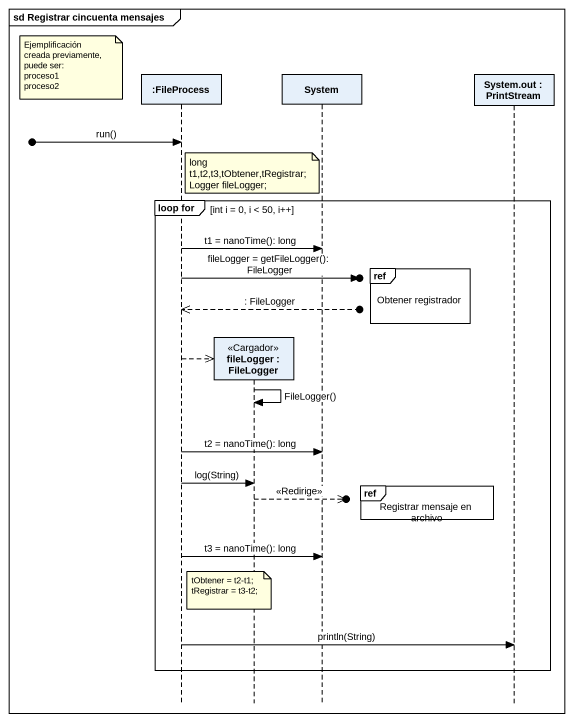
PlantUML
@startuml
mainframe sd Registrar cincuenta mensajes
hide footbox
participant ":FileProcess" as FileProcess
participant "fileLogger : FileLogger" as fileLogger <<Cargador>>
participant System
participant "System.out : PrintStream" as System_out

note left of FileProcess
  Ejemplificación creada previamente, puede ser:
  proceso1
  proceso2
end note
[o-> FileProcess : run()
note over fileLogger
  long t1,t2,t3,tObtener,tRegistrar;
  Logger fileLogger;
end note
group loop for [int i = 0, i < 50, i++]
  FileProcess -> System : t1 = nanoTime(): long
  ref over System_out : Obtener registrador
  FileProcess ->o] : fileLogger = getFileLogger(): FileLogger
  FileProcess <<--o] : : FileLogger
  FileProcess -->> fileLogger **
  fileLogger -> fileLogger : FileLogger()
  FileProcess -> System : t2 = nanoTime(): long
  FileProcess -> fileLogger : log(String)
  ref over System_out : Registrar mensaje en archivo
  fileLogger -->>o] : <<Redirige>>
  FileProcess -> System : t3 = nanoTime(): long
  note over fileLogger
    tObtener = t2-t1;
    tRegistrar = t3-t2;
  end note
  FileProcess -> System_out : println(String)
end
@enduml
